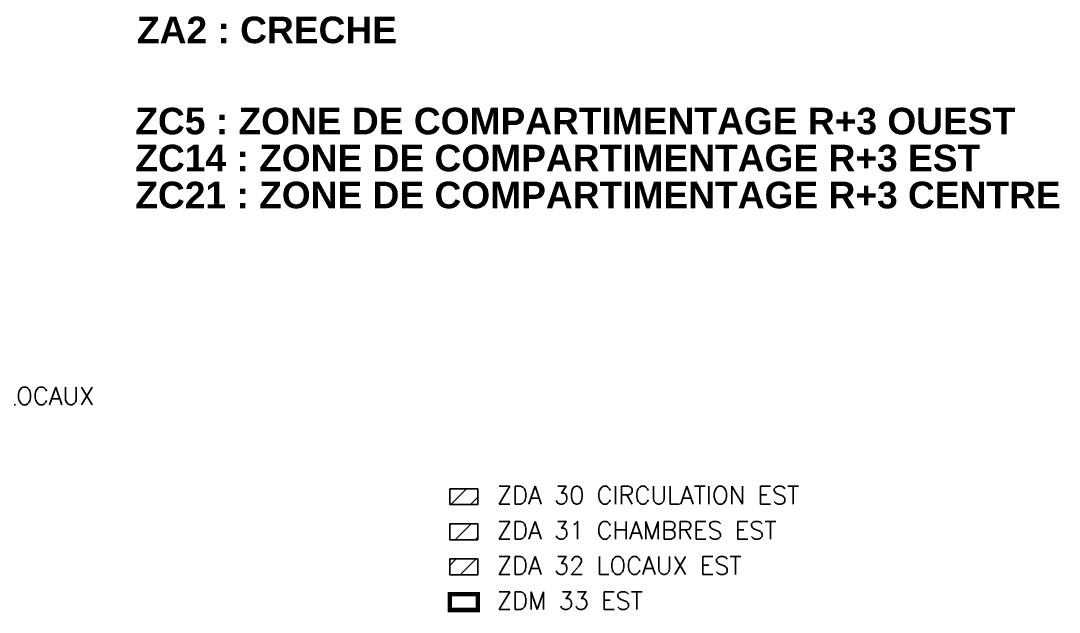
# Model space of a CAD drawing. Header units: millimetres. Extents: x 106.5 to 184.7, y 0.5 to 81.7.
# Drawn here: x 149.53 to 184.69, y 33.24 to 53.26 of the extents above; entities that cross this region are included whole.
import ezdxf

# ---------------------------------------------------------------- set-up
doc = ezdxf.new("R2010")
doc.units = ezdxf.units.MM
doc.layers.add('ATEIS ZONES MES', color=7, linetype='Continuous')
doc.layers.add('JCC-ZONING ZDA-ZDM', color=5, linetype='Continuous')
doc.styles.add('JOHNSON', font='')
doc.styles.get("Standard").update_dxf_attribs({"font": 'romans.shx'})
doc.styles.get('JOHNSON').set_extended_font_data('Arial', bold=True)
pattern_1 = [(45, (119.47044, -0.3227), (-0.3367596, 0.3367596), [])]

msp = doc.modelspace()

# ---------------------------------------------------------------- hatches: boundary and pattern name
at = {"layer": 'JCC-ZONING ZDA-ZDM'}
h = msp.add_hatch(dxfattribs=at)
h.set_pattern_fill('ANSI31', color=42, scale=0.15, style=0)
h.set_pattern_definition(pattern_1)
h.paths.add_polyline_path([(164.06, 37.423), (165.006, 37.423), (165.006, 36.886), (164.06, 36.886)])
h = msp.add_hatch(dxfattribs=at)
h.set_pattern_fill('ANSI31', color=106, scale=0.15, style=0)
h.set_pattern_definition(pattern_1)
h.paths.add_polyline_path([(164.06, 36.233), (165.006, 36.233), (165.006, 35.696), (164.06, 35.696)])
h = msp.add_hatch(dxfattribs=at)
h.set_pattern_fill('ANSI31', color=3, scale=0.15, style=0)
h.set_pattern_definition([(45, (80.598, -7.5504), (-0.3367596, 0.3367596), [])])
h.paths.add_polyline_path([(164.06, 35.043), (165.006, 35.043), (165.006, 34.506), (164.06, 34.506)])

# ---------------------------------------------------------------- linework, layer by layer
at = {"layer": 'JCC-ZONING ZDA-ZDM', "color": 42}
msp.add_lwpolyline([(164.06, 37.423), (165.006, 37.423), (165.006, 36.886), (164.06, 36.886)], close=True, dxfattribs=at)
at = {"layer": 'JCC-ZONING ZDA-ZDM', "color": 106}
msp.add_lwpolyline([(164.06, 36.233), (165.006, 36.233), (165.006, 35.696), (164.06, 35.696)], close=True, dxfattribs=at)
at = {"layer": 'JCC-ZONING ZDA-ZDM', "color": 3}
msp.add_lwpolyline([(164.06, 35.043), (165.006, 35.043), (165.006, 34.506), (164.06, 34.506)], close=True, dxfattribs=at)
at = {"layer": 'JCC-ZONING ZDA-ZDM', "color": 201, "const_width": 0.15}
msp.add_lwpolyline([(164.06, 33.853), (165.006, 33.853), (165.006, 33.315), (164.06, 33.315)], close=True, dxfattribs=at)

# ---------------------------------------------------------------- texts
at = {"layer": 'ATEIS ZONES MES', "color": 0, "char_height": 0.9, "attachment_point": 1, "style": 'JOHNSON'}
for s, insert, width in [('ZA2 : CRECHE', (153.468, 53.403), 30.45065), ('ZC5 : ZONE DE COMPARTIMENTAGE R+3 OUEST', (153.411, 50.318), 39.97498), ('ZC14 : ZONE DE COMPARTIMENTAGE R+3 EST', (153.411, 49.066), 39.97498), ('ZC21 : ZONE DE COMPARTIMENTAGE R+3 CENTRE', (153.411, 47.815), 39.97498)]:
    msp.add_mtext(s, dxfattribs=dict(at, insert=insert, width=width))
at = {"layer": 'JCC-ZONING ZDA-ZDM', "color": 31, "insert": (139.66, 40.864), "char_height": 0.6, "width": 18.5478, "attachment_point": 1}
msp.add_mtext('ZDA 232 BUREAUX ET LOCAUX', dxfattribs=at)
at = {"layer": 'JCC-ZONING ZDA-ZDM', "color": 42, "insert": (165.657, 37.504), "char_height": 0.6, "width": 18.5478, "attachment_point": 1}
msp.add_mtext('ZDA 30 CIRCULATION EST', dxfattribs=at)
at = {"layer": 'JCC-ZONING ZDA-ZDM', "color": 106, "insert": (165.657, 36.314), "char_height": 0.6, "width": 18.5478, "attachment_point": 1}
msp.add_mtext('ZDA 31 CHAMBRES EST ', dxfattribs=at)
at = {"layer": 'JCC-ZONING ZDA-ZDM', "color": 3, "insert": (165.657, 35.123), "char_height": 0.6, "width": 18.5478, "attachment_point": 1}
msp.add_mtext('ZDA 32 LOCAUX EST ', dxfattribs=at)
at = {"layer": 'JCC-ZONING ZDA-ZDM', "color": 201, "insert": (165.657, 33.933), "char_height": 0.6, "width": 6.6462, "attachment_point": 1}
msp.add_mtext('ZDM 33 EST ', dxfattribs=at)

doc.saveas('drawing.dxf')
